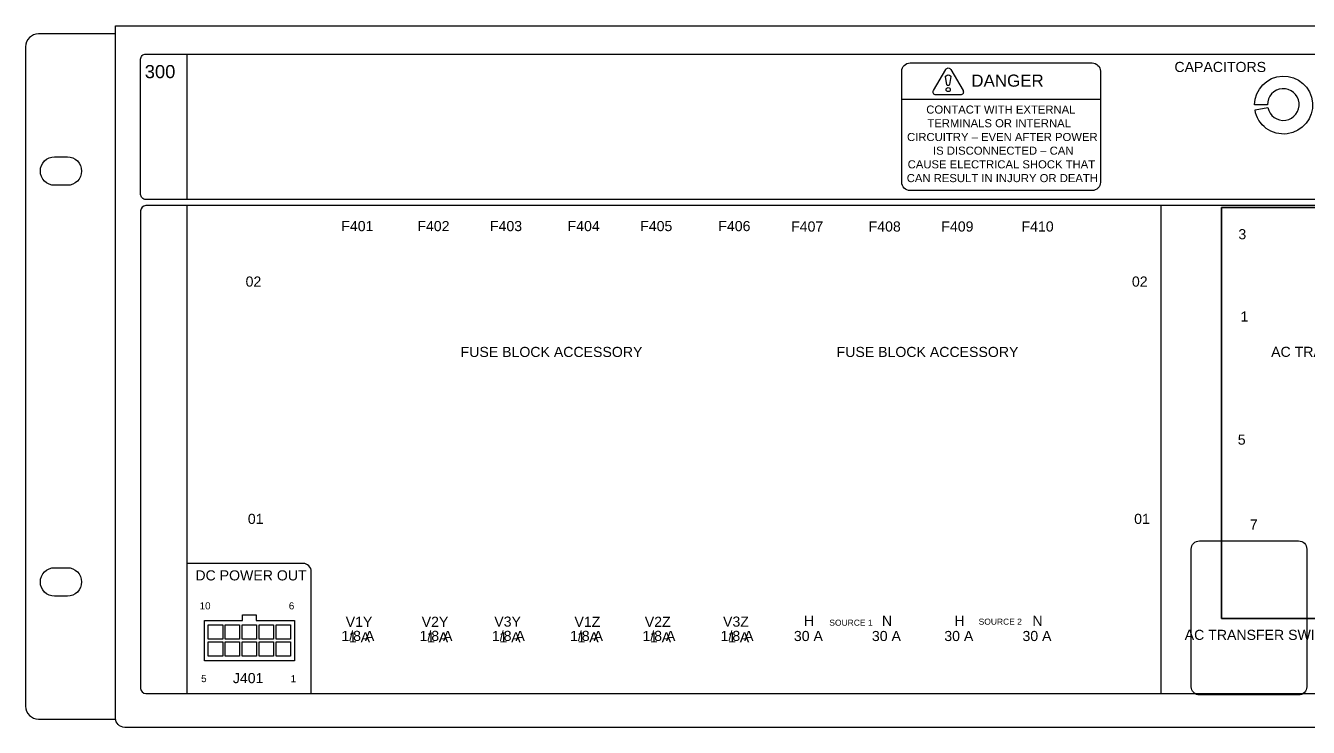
# Model space of a CAD drawing. Extents: x 3 to 47, y 1 to 34.
# Drawn here: x 26 to 38.49, y 5.7 to 12.53 of the extents above; entities that cross this region are included whole.
import ezdxf

# ---------------------------------------------------------------- set-up
doc = ezdxf.new("R2010")
doc.units = 0
doc.header["$MEASUREMENT"] = 0
for name, color, linetype in [('4_1__1__120_VAC__INCLUDES_', 7, 'CONTINUOUS'), ('4_2__2__230_VAC', 7, 'CONTINUOUS'), ('4_3__4__48_VDC', 7, 'CONTINUOUS'), ('4_4__3__125_VDC', 7, 'CONTINUOUS'), ('5_0____DWG', 7, 'CONTINUOUS')]:
    doc.layers.add(name, color=color, linetype=linetype)
doc.styles.add('ARIAL', font='arial.ttf')

msp = doc.modelspace()

# ---------------------------------------------------------------- linework, layer by layer
at = {"layer": '4_1__1__120_VAC__INCLUDES_'}
for points in [[(40.978, 6.759), (37.647, 6.759), (37.647, 10.76), (38.688, 10.76), (38.688, 11.709), (38.737, 11.759), (39.887, 11.759), (39.937, 11.709), (39.937, 10.76), (40.978, 10.76), (40.978, 6.759)], [(37.387, 6.029), (38.442, 6.029)]]:
    msp.add_lwpolyline(points, dxfattribs=at)
at = {"layer": '4_2__2__230_VAC'}
for points in [[(37.647, 6.759), (40.978, 6.759), (40.978, 10.76), (39.937, 10.76), (39.937, 11.709), (39.887, 11.759), (38.737, 11.759), (38.688, 11.709), (38.688, 10.76), (37.647, 10.76), (37.647, 6.759)], [(37.387, 6.029), (38.442, 6.029)]]:
    msp.add_lwpolyline(points, dxfattribs=at)
at = {"layer": '4_3__4__48_VDC'}
msp.add_lwpolyline([(37.647, 7.515), (37.647, 10.76), (38.688, 10.76), (38.688, 11.709), (38.737, 11.759), (39.887, 11.759), (39.937, 11.709), (39.937, 10.76), (40.978, 10.76), (40.978, 6.759), (38.477, 6.759)], dxfattribs=at)
msp.add_lwpolyline([(37.432, 7.515), (38.397, 7.515, -0.414214), (38.477, 7.435), (38.477, 6.095, -0.414214), (38.397, 6.015), (37.432, 6.015, -0.414214), (37.352, 6.095), (37.352, 7.435, -0.414214), (37.432, 7.515, -0.104018)], format="xyb", dxfattribs=at)
at = {"layer": '4_4__3__125_VDC'}
for points in [[(37.647, 6.759), (40.978, 6.759), (40.978, 10.76), (39.937, 10.76), (39.937, 11.709), (39.887, 11.759), (38.737, 11.759), (38.688, 11.709), (38.688, 10.76), (37.647, 10.76), (37.647, 6.759)], [(37.387, 6.029), (38.442, 6.029)]]:
    msp.add_lwpolyline(points, dxfattribs=at)
at = {"layer": '5_0____DWG'}
msp.add_lwpolyline([(26.875, 5.789), (26.875, 12.53), (44.125, 12.53), (44.125, 5.79, -0.414214), (44.035, 5.7), (26.965, 5.7, -0.411398)], format="xyb", close=True, dxfattribs=at)
for points in [[(26.875, 12.45), (26.125, 12.45, 0.414214), (26, 12.325), (26, 5.905, 0.414214), (26.125, 5.78), (26.876, 5.78)], [(38.688, 10.838), (27.17, 10.838, -0.414293), (27.12, 10.888), (27.12, 12.203, -0.414214), (27.17, 12.253), (43.83, 12.253, -0.407719), (43.88, 12.203), (43.88, 10.888, -0.40806), (43.83, 10.838), (39.937, 10.838)], [(34.613, 12.167), (36.387, 12.167, -0.414245), (36.467, 12.087), (36.467, 11.005, -0.414214), (36.387, 10.925), (34.613, 10.925, -0.414183), (34.533, 11.005), (34.533, 12.087, -0.414212), (34.613, 12.167, -0.488139)], [(35.01, 12.104), (35.129, 11.898, -0.57735), (35.105, 11.856), (34.866, 11.856, -0.57735), (34.842, 11.898), (34.961, 12.104, -0.57735), (35.01, 12.104, 0.52742)], [(35.012, 12.034), (34.999, 11.956, -0.330608), (34.989, 11.946), (34.983, 11.946, -0.34684), (34.972, 11.956), (34.959, 12.033, -0.299293), (34.964, 12.043, -0.320703), (35.008, 12.043, -0.275241), (35.012, 12.034, 0.53926)], [(38.094, 11.759), (37.969, 11.759, -22.933644), (37.973, 11.71), (38.097, 11.732, 22.693691), (38.094, 11.759, 24.240681)], [(26.282, 11.254), (26.406, 11.254, -1), (26.406, 10.976), (26.282, 10.976, -1), (26.282, 11.254, -0.310654)], [(38.688, 10.778), (27.17, 10.778, 0.399447), (27.12, 10.728), (27.12, 6.079, 0.397639), (27.17, 6.029), (37.387, 6.029)], [(38.442, 6.029), (43.83, 6.029, 0.397649), (43.88, 6.079), (43.88, 10.728, 0.397078), (43.83, 10.778), (39.937, 10.778)], [(26.282, 7.254), (26.406, 7.254, -1), (26.406, 6.976), (26.282, 6.976, -1), (26.282, 7.254, -0.310654)], [(28.782, 6.029), (28.782, 7.215, 0.414235), (28.702, 7.295), (27.569, 7.295)]]:
    msp.add_lwpolyline(points, format="xyb", dxfattribs=at)
for points in [[(27.57, 12.253), (27.57, 10.838)], [(34.533, 11.815), (36.467, 11.815)], [(27.57, 10.778), (27.57, 6.029)], [(37.056, 10.778), (37.056, 6.029)], [(27.742, 6.741), (28.112, 6.741), (28.112, 6.796), (28.246, 6.796), (28.246, 6.741), (28.617, 6.741), (28.617, 6.347), (27.742, 6.347), (27.742, 6.741)]]:
    msp.add_lwpolyline(points, dxfattribs=at)
for points in [[(27.779, 6.697), (27.919, 6.697), (27.919, 6.557), (27.779, 6.557)], [(27.944, 6.697), (28.084, 6.697), (28.084, 6.557), (27.944, 6.557)], [(28.109, 6.697), (28.249, 6.697), (28.249, 6.557), (28.109, 6.557)], [(28.274, 6.697), (28.414, 6.697), (28.414, 6.557), (28.274, 6.557)], [(28.439, 6.697), (28.579, 6.697), (28.579, 6.557), (28.439, 6.557)], [(27.779, 6.532), (27.919, 6.532), (27.919, 6.392), (27.779, 6.392)], [(27.944, 6.532), (28.084, 6.532), (28.084, 6.392), (27.944, 6.392)], [(28.109, 6.532), (28.249, 6.532), (28.249, 6.392), (28.109, 6.392)], [(28.274, 6.532), (28.414, 6.532), (28.414, 6.392), (28.274, 6.392)], [(28.439, 6.532), (28.579, 6.532), (28.579, 6.392), (28.439, 6.392)]]:
    msp.add_lwpolyline(points, close=True, dxfattribs=at)
msp.add_circle((34.985, 11.908), 0.02, dxfattribs=at)

# ---------------------------------------------------------------- texts
at = {"layer": '4_1__1__120_VAC__INCLUDES_', "style": 'ARIAL'}
for s, height, p in [('1 A', 0.0983, (29.148, 6.528)), ('1 A', 0.0983, (29.908, 6.528)), ('1 A', 0.0983, (30.614, 6.528)), ('1 A', 0.0983, (31.374, 6.528)), ('1 A', 0.0983, (32.08, 6.528)), ('1 A', 0.0983, (32.84, 6.528)), ('AC TRANSFER SWITCH', 0.09833, (37.288, 6.551))]:
    msp.add_text(s, height=height, dxfattribs=at).set_placement(p)
at = {"layer": '4_2__2__230_VAC', "style": 'ARIAL'}
for s, height, p in [('1 A', 0.0983, (29.148, 6.528)), ('1 A', 0.0983, (29.909, 6.528)), ('1 A', 0.0983, (30.614, 6.528)), ('1 A', 0.0983, (31.375, 6.528)), ('1 A', 0.0983, (32.08, 6.528)), ('1 A', 0.0983, (32.841, 6.528)), ('AC TRANSFER SWITCH', 0.09833, (37.288, 6.551))]:
    msp.add_text(s, height=height, dxfattribs=at).set_placement(p)
at = {"layer": '4_3__4__48_VDC', "style": 'ARIAL'}
for p in [(29.075, 6.541), (29.836, 6.541), (30.541, 6.541), (31.302, 6.541), (32.007, 6.541), (32.768, 6.541)]:
    msp.add_text('1/8 A', height=0.0983, dxfattribs=at).set_placement(p)
at = {"layer": '4_4__3__125_VDC', "style": 'ARIAL'}
for s, height, p in [('1 A', 0.0983, (29.148, 6.528)), ('1 A', 0.0983, (29.909, 6.528)), ('1 A', 0.0983, (30.614, 6.528)), ('1 A', 0.0983, (31.375, 6.528)), ('1 A', 0.0983, (32.08, 6.528)), ('1 A', 0.0983, (32.841, 6.528)), ('AC TRANSFER SWITCH', 0.09833, (37.288, 6.551))]:
    msp.add_text(s, height=height, dxfattribs=at).set_placement(p)
at = {"layer": '5_0____DWG', "style": 'ARIAL'}
for s, height, p in [('300', 0.1278, (27.16, 12.019)), ('CAPACITORS', 0.0983, (37.188, 12.079)), ('DANGER', 0.118, (35.21, 11.936)), ('CONTACT WITH EXTERNAL', 0.07867, (34.771, 11.674)), ('TERMINALS OR INTERNAL', 0.07867, (34.782, 11.541)), ('CIRCUITRY – EVEN AFTER POWER', 0.07867, (34.584, 11.407)), ('IS DISCONNECTED – CAN', 0.07867, (34.837, 11.274)), ('CAUSE ELECTRICAL SHOCK THAT', 0.07867, (34.59, 11.141)), ('CAN RESULT IN INJURY OR DEATH', 0.07867, (34.581, 11.007)), ('F401', 0.0983, (29.074, 10.53)), ('F402', 0.0983, (29.815, 10.53)), ('F403', 0.0983, (30.522, 10.53)), ('F404', 0.0983, (31.278, 10.53)), ('F405', 0.0983, (31.985, 10.53)), ('F406', 0.0983, (32.746, 10.53)), ('F407', 0.0983, (33.455, 10.526)), ('F408', 0.0983, (34.21, 10.526)), ('F409', 0.0983, (34.918, 10.526)), ('F410', 0.0983, (35.699, 10.526)), ('3', 0.0983, (37.811, 10.451)), ('02', 0.0983, (28.142, 9.99)), ('02', 0.0983, (36.774, 9.99)), ('1', 0.0983, (37.831, 9.65)), ('FUSE BLOCK ACCESSORY', 0.09833, (30.236, 9.305)), ('FUSE BLOCK ACCESSORY', 0.09833, (33.898, 9.305)), ('AC TRANSFER SWITCH ACCESSORY', 0.09833, (38.13, 9.306)), ('5', 0.0983, (37.805, 8.451)), ('01', 0.0983, (28.164, 7.68)), ('01', 0.0983, (36.796, 7.68)), ('7', 0.0983, (37.922, 7.625)), ('DC POWER OUT', 0.09833, (27.653, 7.13)), ('10', 0.0688, (27.694, 6.848)), ('6', 0.0688, (28.563, 6.848)), ('V1Y', 0.0983, (29.117, 6.678)), ('V2Y', 0.0983, (29.857, 6.678)), ('V3Y', 0.0983, (30.564, 6.68)), ('V1Z', 0.0983, (31.345, 6.678)), ('V2Z', 0.0983, (32.03, 6.678)), ('V3Z', 0.0983, (32.792, 6.68)), ('H', 0.0983, (33.579, 6.688)), ('SOURCE 1', 0.059, (33.827, 6.689)), ('N', 0.0983, (34.339, 6.688)), ('H', 0.0983, (35.045, 6.688)), ('SOURCE 2', 0.059, (35.281, 6.699)), ('N', 0.0983, (35.805, 6.688)), ('30 A', 0.0983, (33.482, 6.54)), ('30 A', 0.0983, (34.242, 6.54)), ('30 A', 0.0983, (34.947, 6.54)), ('30 A', 0.0983, (35.708, 6.54)), ('5', 0.0688, (27.709, 6.14)), ('J401', 0.0983, (28.018, 6.13)), ('1', 0.0688, (28.581, 6.139))]:
    msp.add_text(s, height=height, dxfattribs=at).set_placement(p)

doc.saveas('drawing.dxf')
